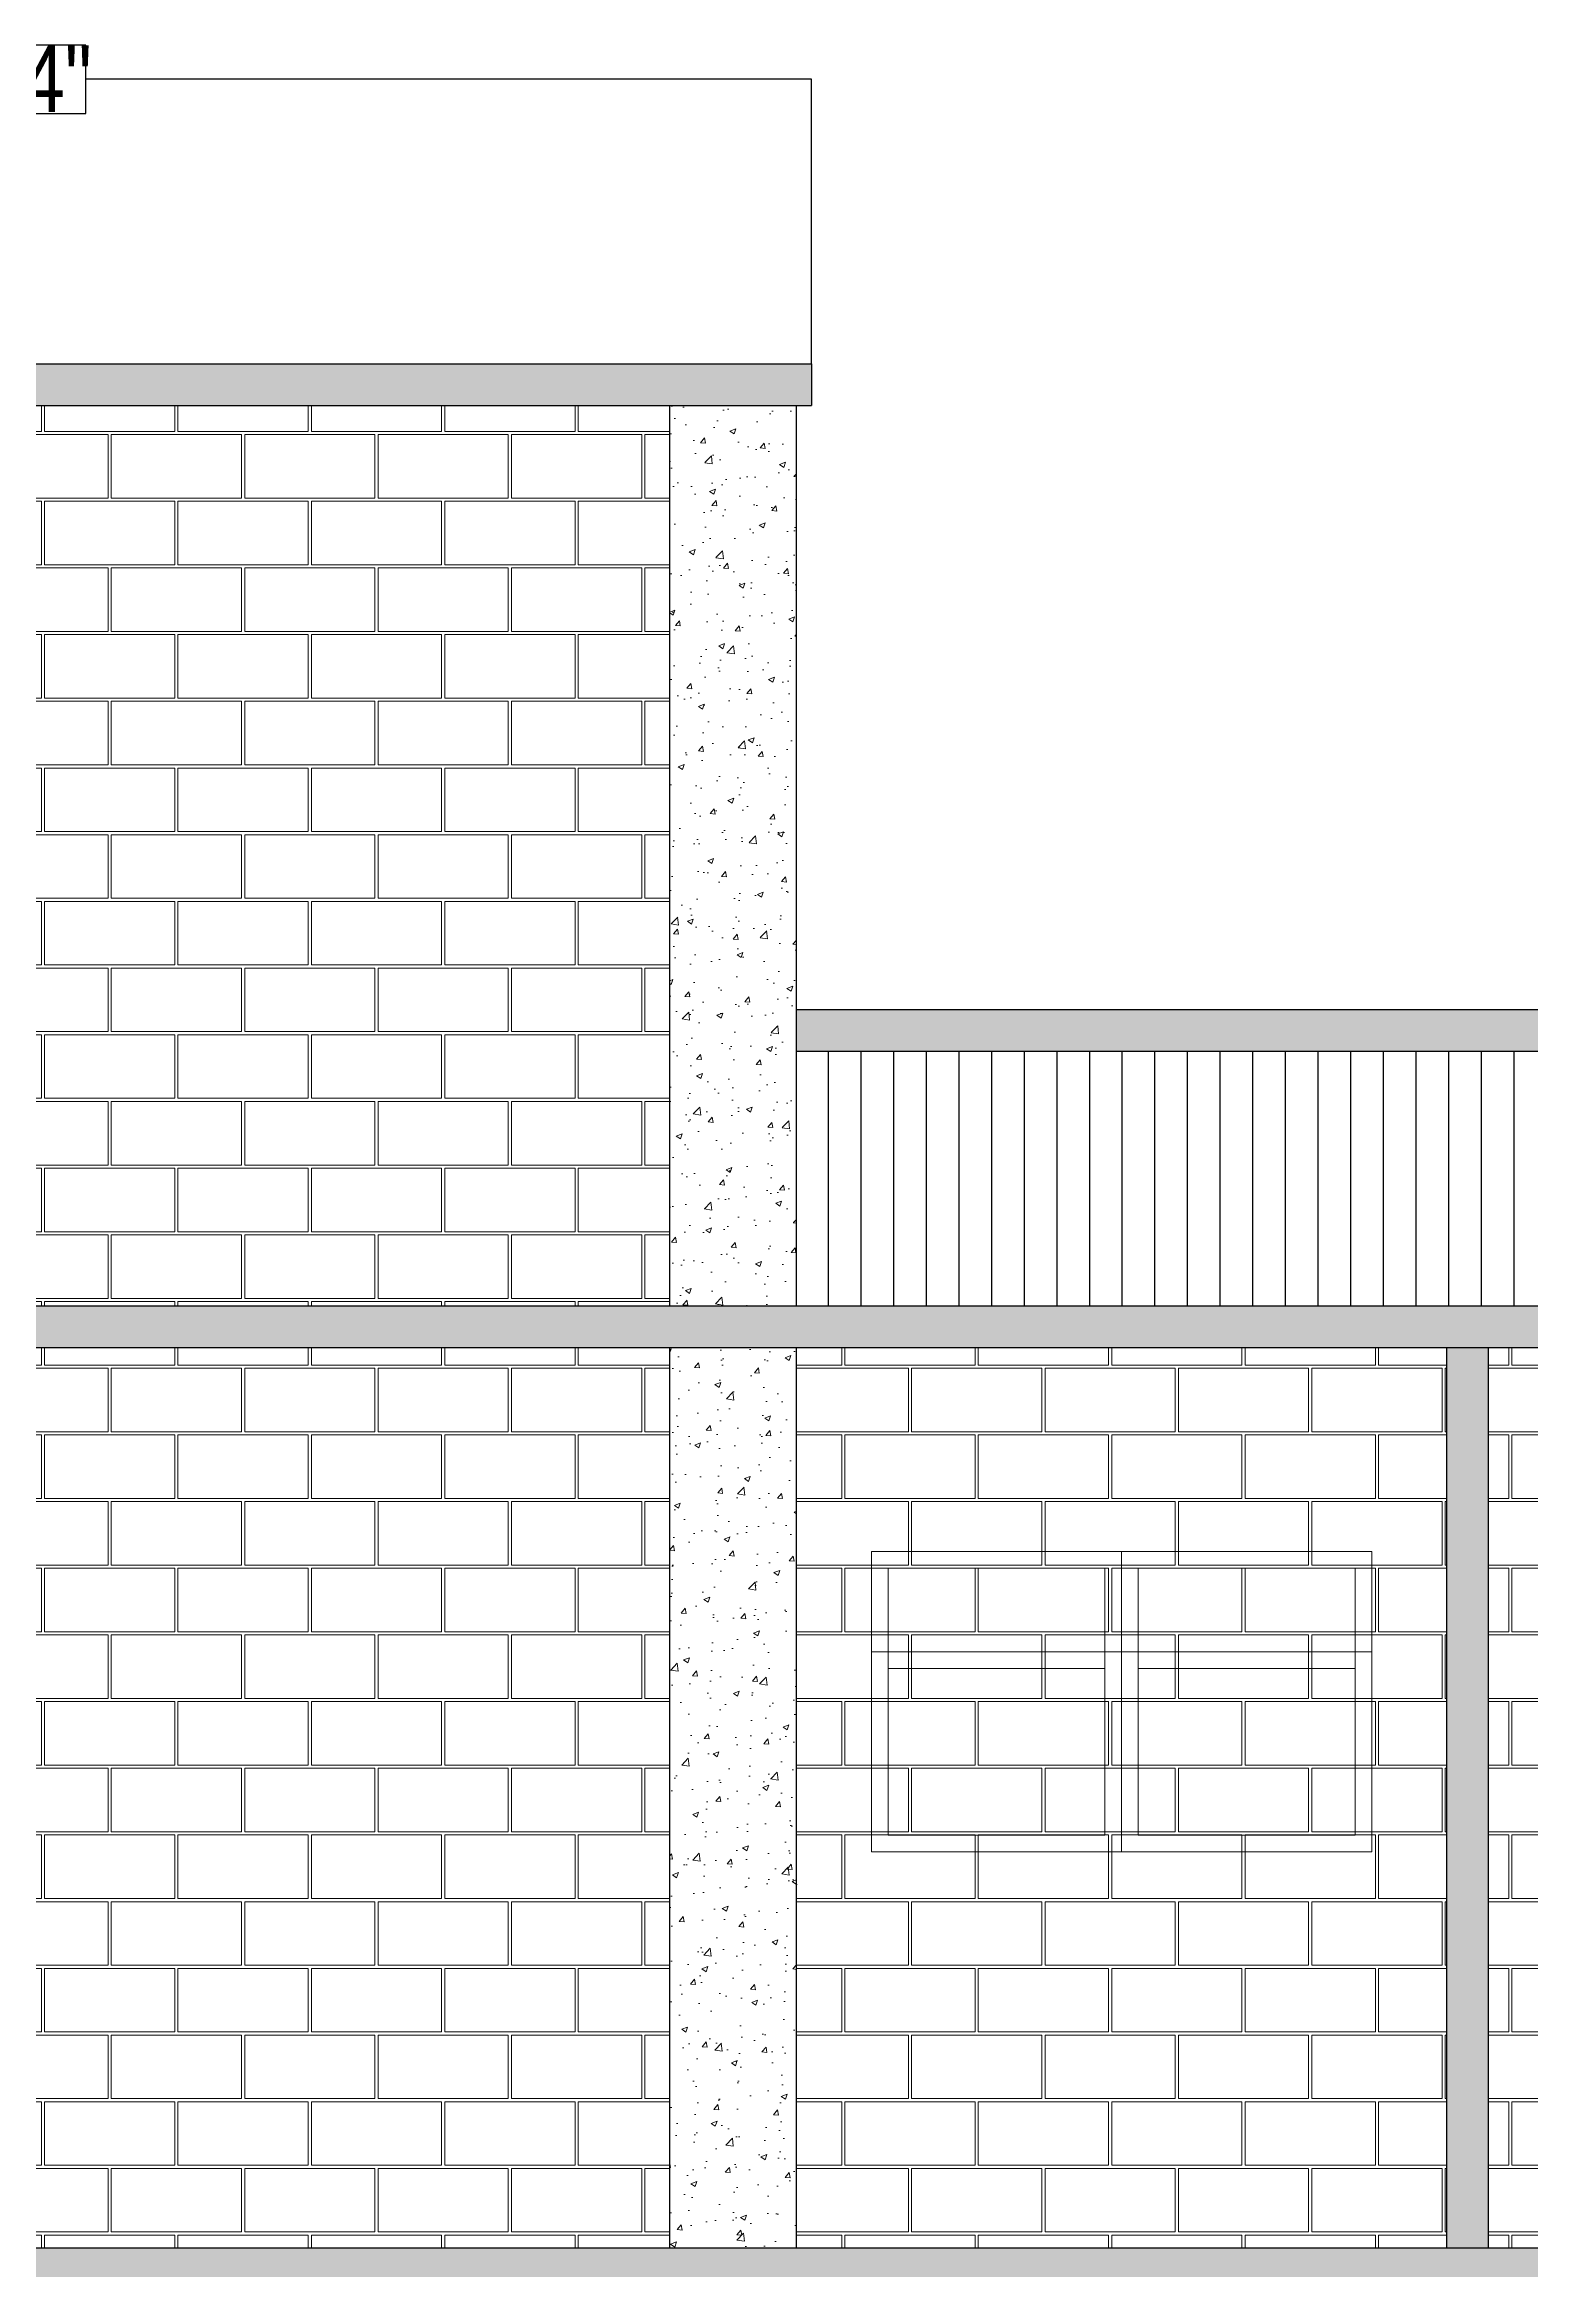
# Model space of a CAD drawing. Header units: feet. Extents: x 148946 to 3067997, y -35197 to 1690597.
# Drawn here: x 1143089 to 1321221, y 691377 to 958183 of the extents above; entities that cross this region are included whole.
import ezdxf

# ---------------------------------------------------------------- set-up
doc = ezdxf.new("R2010")
doc.units = ezdxf.units.FT
doc.header["$MEASUREMENT"] = 0
doc.header["$PDMODE"] = 35
doc.header["$PDSIZE"] = -10
doc.layers.add('Glass', color=209, linetype='Continuous', lineweight=5)
doc.layers.add('Hatch', color=252, linetype='Continuous', lineweight=5)
doc.styles.get("Standard").update_dxf_attribs({"font": 'ARIALN.TTF'})
doc.dimstyles.new('latest', dxfattribs={"dimtxt": 960, "dimasz": 4, "dimexe": 2, "dimexo": 1.5, "dimgap": -1.5, "dimtad": 0, "dimdec": 1, "dimlfac": 0.001, "dimzin": 3, "dimdsep": 46, "dimlunit": 4, "dimtxsty": 'Standard', "dimcen": 0.09, "dimdle": 4, "dimclrd": 256, "dimclre": 256, "dimclrt": 7, "dimadec": 0, "dimazin": 0, "dimtfac": 600, "dimtdec": 1, "dimtofl": 0, "dimtmove": 2, "dimatfit": 3, "dimfxl": 2, "dimfrac": 1, "dimtolj": 1, "dimtzin": 0, "dimlwd": -1, "dimlwe": -1, "dimarcsym": 0})
pattern_1 = [(50, (-53192904.5, -34824623), (7172.6018, -627.52135), [750, -8250]), (355, (-53192904.5, -34824623), (-1387.5133, 7521.9213), [600, -6600]), (100.451444, (-53192307, -34824675), (5785.0885, 6894.3999), [637.4019, -7011.4211]), (46.1842, (-53192904.5, -34822623), (10672.4133, -1655.1928), [1125, -12375]), (96.635635, (-53192015, -34822761), (9346.6195, 9741.186), [956.1034, -10517.1376]), (351.184164, (-53192905, -34822623), (9346.6195, 9741.186), [900, -9900]), (21, (-53191904.5, -34823123), (5969.0705, -4026.1889), [750, -8250]), (326, (-53191904.5, -34823123), (2433.1533, 7251.50045), [600, -6600]), (71.451445, (-53191407, -34823458.5), (8402.2238, 3225.3115), [637.4019, -7011.4211]), (37.5, (-53192904.5, -34824623), (121.59855, 3328.93854), [0, -6520, 0, -6700, 0, -6625]), (7.5, (-53192904.5, -34824623), (2630.69537, 3944.11712), [0, -3820, 0, -6370, 0, -2525]), (327.5, (-53195134.5, -34824623), (5338.22436, -225.54872), [0, -2500, 0, -7800, 0, -10350]), (317.5, (-53196134.5, -34824623), (5831.8617, 1001.04982), [0, -3250, 0, -5180, 0, -7350])]
pattern_2 = [(0, (-53192904.5, -34824623), (8000, 8000), [15625, -375]), (0, (-53200904.5, -34824248), (8000, 8000), [15625, -375]), (90, (-53192904.5, -34824623), (-8000, 8000), [-8375, 7625]), (90, (-53193279.5, -34824623), (-8000, 8000), [-8375, 7625])]

# ---------------------------------------------------------------- blocks, each defined once
blk = doc.blocks.new('*D138')
at = {"ltscale": 0.2, "transparency": 16777216}
for p, q in [((1148066, 958093), (1126125, 958093)), ((1126125, 958093), (1126125, 949921)), ((1148066, 949921), (1148066, 958093)), ((1039095, 919878), (1039095, 954009)), ((1039099, 954007), (1126125, 954007)), ((1235091, 954007), (1148066, 954007)), ((1235095, 919878), (1235095, 954009)), ((1126125, 949921), (1148066, 949921))]:
    blk.add_line(p, q, dxfattribs=at)
for points in [[(1039099, 954008), (1039099, 954006), (1039095, 954007)], [(1235091, 954008), (1235091, 954006), (1235095, 954007)]]:
    blk.add_solid(points, dxfattribs=at)
at = {"layer": 'Defpoints', "color": 0, "ltscale": 0.2, "transparency": 16777216}
for p in [(1235095, 954007), (1039095, 919877), (1235095, 919877)]:
    blk.add_point(p, dxfattribs=at)
at = {"color": 7, "ltscale": 0.2, "transparency": 16777216, "insert": (1137095, 954007), "char_height": 960, "attachment_point": 5}
blk.add_mtext('\\A1;{\\H8.33333x;16\'-4"}', dxfattribs=at)

msp = doc.modelspace()

# ---------------------------------------------------------------- hatches: boundary and pattern name
at = {"layer": 'Hatch', "ltscale": 0.2, "true_color": 0x000000}
h = msp.add_hatch(color=18, dxfattribs=at)
h.dxf.hatch_style = 1
h.paths.add_polyline_path([(1037595.5, 919877), (1037595.5, 914877), (1235095.5, 914877), (1235095.5, 919877)])
at = {"layer": 'Hatch', "ltscale": 0.2}
h = msp.add_hatch(dxfattribs=at)
h.set_pattern_fill('AR-B816C', color=1, scale=1000)
h.set_pattern_definition(pattern_2)
h.paths.add_polyline_path([(1090294.87, 914877), (1090294.87, 806877), (1218095.5, 806877), (1218095.5, 914877)])
h = msp.add_hatch(dxfattribs=at)
h.set_pattern_fill('AR-CONC', color=3, scale=1000)
h.set_pattern_definition(pattern_1)
h.paths.add_polyline_path([(1233294.87, 914877), (1218095.5, 914877), (1218095.5, 806877), (1233294.87, 806877)])
at = {"layer": 'Hatch', "ltscale": 0.2, "true_color": 0x000000}
h = msp.add_hatch(color=18, dxfattribs=at)
h.dxf.hatch_style = 1
h.paths.add_polyline_path([(1512294.87, 842377), (1233294.87, 842377), (1233294.87, 837377), (1507294.87, 837377), (1507294.87, 806877), (1512294.87, 806877)])
h = msp.add_hatch(color=18, dxfattribs=at)
h.dxf.hatch_style = 1
h.paths.add_polyline_path([(1514595.5, 801877), (1514595.5, 806877), (1037595.5, 806877), (1037595.5, 801877)])
at = {"layer": 'Hatch', "ltscale": 0.2}
h = msp.add_hatch(dxfattribs=at)
h.set_pattern_fill('AR-B816C', color=1, scale=1000)
h.set_pattern_definition(pattern_2)
h.paths.add_polyline_path([(1090294.87, 801877), (1090294.87, 693877), (1218095.5, 693877), (1218095.5, 801877)])
h = msp.add_hatch(dxfattribs=at)
h.set_pattern_fill('AR-CONC', color=3, scale=1000)
h.set_pattern_definition(pattern_1)
h.paths.add_polyline_path([(1233294.87, 801877), (1218095.5, 801877), (1218095.5, 693877), (1233294.87, 693877)])
h = msp.add_hatch(dxfattribs=at)
h.set_pattern_fill('AR-B816C', color=1, scale=1000)
h.set_pattern_definition(pattern_2)
h.paths.add_polyline_path([(1311294.87, 693877), (1311294.87, 801877), (1233294.87, 801877), (1233294.87, 693877)])
h.paths.add_polyline_path([(1242294.87, 741377), (1242294.87, 765377), (1242294.87, 777377), (1302294.87, 777377), (1302294.87, 741377)], flags=16)
h.paths.add_polyline_path([(1242294.87, 741377), (1242294.87, 777377), (1302294.87, 777377), (1302294.87, 741377)], flags=16)
h.paths.add_polyline_path([(1244294.87, 743377), (1244294.87, 763377), (1244294.87, 775377), (1270294.87, 775377), (1270294.87, 765377), (1274294.87, 765377), (1274294.87, 775377), (1300294.87, 775377), (1300294.87, 743377), (1274294.87, 743377), (1274294.87, 765377), (1270294.87, 765377), (1270294.87, 743377)], flags=0)
at = {"layer": 'Hatch', "ltscale": 0.2, "true_color": 0x000000}
h = msp.add_hatch(color=18, dxfattribs=at)
h.dxf.hatch_style = 1
h.paths.add_polyline_path([(1316294.87, 801877), (1311294.87, 801877), (1311294.87, 693877), (1316294.87, 693877)])
at = {"layer": 'Hatch', "ltscale": 0.2}
h = msp.add_hatch(dxfattribs=at)
h.set_pattern_fill('AR-B816C', color=1, scale=1000)
h.set_pattern_definition(pattern_2)
h.paths.add_polyline_path([(1316294.87, 693877), (1358294.87, 693877), (1358294.87, 801877), (1316294.87, 801877)])
h.paths.add_polyline_path([(1322294.87, 753377), (1322294.87, 777377), (1352294.87, 777377), (1352294.87, 753377)], flags=16)
h.paths.add_polyline_path([(1324294.87, 755377), (1324294.87, 775377), (1350294.87, 775377), (1350294.87, 755377)], flags=0)
at = {"layer": 'Hatch', "ltscale": 0.2, "true_color": 0x000000}
h = msp.add_hatch(color=18, dxfattribs=at)
h.dxf.hatch_style = 1
h.paths.add_polyline_path([(1514595.5, 688877), (1514595.5, 693877), (1037595.5, 693877), (1037595.5, 688877)])

# ---------------------------------------------------------------- linework, layer by layer
at = {"ltscale": 0.2}
for p, q in [((1037595.5, 919877), (1235095.5, 919877)), ((1235095.5, 919877), (1235095.5, 914877)), ((1037595.5, 914877), (1235095.5, 914877)), ((1218095.5, 806877), (1218095.5, 914877)), ((1233294.87, 806877), (1233294.87, 914877)), ((1512294.87, 842377), (1233294.87, 842377)), ((1507294.87, 837377), (1233294.87, 837377)), ((1237095.5, 837377), (1237095.5, 806877)), ((1241011.43, 837377), (1241011.43, 806877)), ((1244927.37, 837377), (1244927.37, 806877)), ((1248843.3, 837377), (1248843.3, 806877)), ((1252759.23, 837377), (1252759.23, 806877)), ((1256675.16, 837377), (1256675.16, 806877)), ((1260591.1, 837377), (1260591.1, 806877)), ((1264507.03, 837377), (1264507.03, 806877)), ((1268422.96, 837377), (1268422.96, 806877)), ((1272338.9, 837377), (1272338.9, 806877)), ((1276254.83, 837377), (1276254.83, 806877)), ((1280170.76, 837377), (1280170.76, 806877)), ((1284086.69, 837377), (1284086.69, 806877)), ((1288002.63, 837377), (1288002.63, 806877)), ((1291918.56, 837377), (1291918.56, 806877)), ((1295834.49, 837377), (1295834.49, 806877)), ((1299750.43, 837377), (1299750.43, 806877)), ((1303666.36, 837377), (1303666.36, 806877)), ((1307582.29, 837377), (1307582.29, 806877)), ((1311498.22, 837377), (1311498.22, 806877)), ((1315414.16, 837377), (1315414.16, 806877)), ((1319330.09, 837377), (1319330.09, 806877)), ((1037595.5, 806877), (1514595.5, 806877)), ((1037595.5, 801877), (1514595.5, 801877)), ((1218095.5, 693877), (1218095.5, 801877)), ((1233294.87, 693877), (1233294.87, 801877)), ((1311294.87, 693877), (1311294.87, 801877)), ((1316294.87, 693877), (1316294.87, 801877)), ((1037595.5, 693877), (1514595.5, 693877))]:
    msp.add_line(p, q, dxfattribs=at)
at = {"layer": 'Glass', "ltscale": 0.2}
for p, q in [((1272294.87, 777377), (1272294.87, 741377)), ((1270294.87, 775377), (1270294.87, 743377)), ((1274294.87, 775377), (1274294.87, 743377)), ((1302294.87, 765377), (1242294.87, 765377)), ((1242294.87, 765377), (1242294.87, 741377)), ((1270294.87, 763377), (1244294.87, 763377)), ((1244294.87, 763377), (1244294.87, 743377)), ((1270294.87, 763377), (1270294.87, 743377)), ((1272294.87, 765377), (1272294.87, 741377)), ((1300294.87, 763377), (1274294.87, 763377)), ((1274294.87, 763377), (1274294.87, 743377)), ((1300294.87, 743377), (1300294.87, 763377)), ((1302294.87, 765377), (1302294.87, 741377)), ((1270294.87, 743377), (1244294.87, 743377)), ((1300294.87, 743377), (1274294.87, 743377)), ((1302294.87, 741377), (1302294.87, 743377)), ((1302294.87, 741377), (1242294.87, 741377))]:
    msp.add_line(p, q, dxfattribs=at)
msp.add_lwpolyline([(1242294.87, 741377), (1302294.87, 741377), (1302294.87, 777377), (1242294.87, 777377)], close=True, dxfattribs=at)
msp.add_lwpolyline([(1242294.87, 741377), (1302294.87, 741377), (1302294.87, 777377), (1242294.87, 777377)], close=True, dxfattribs=at)
for points in [[(1270294.87, 775377), (1244294.87, 775377), (1244294.87, 743377), (1270294.87, 743377)], [(1274294.87, 743377), (1300294.87, 743377), (1300294.87, 775377), (1274294.87, 775377)]]:
    msp.add_lwpolyline(points, dxfattribs=at)

# ---------------------------------------------------------------- dimensions: what is measured, and where the dimension line sits
at = {"ltscale": 0.2}
dim = msp.add_linear_dim(base=(1235095.5, 954007), p1=(1039095.5, 919877), p2=(1235095.5, 919877), text='{\\H8.33333x;<>}', dimstyle='latest', dxfattribs=at)
dim.commit()
dim.dimension.update_dxf_attribs({"geometry": '*D138', "text_midpoint": (1137095.5, 954007)})

doc.saveas('drawing.dxf')
